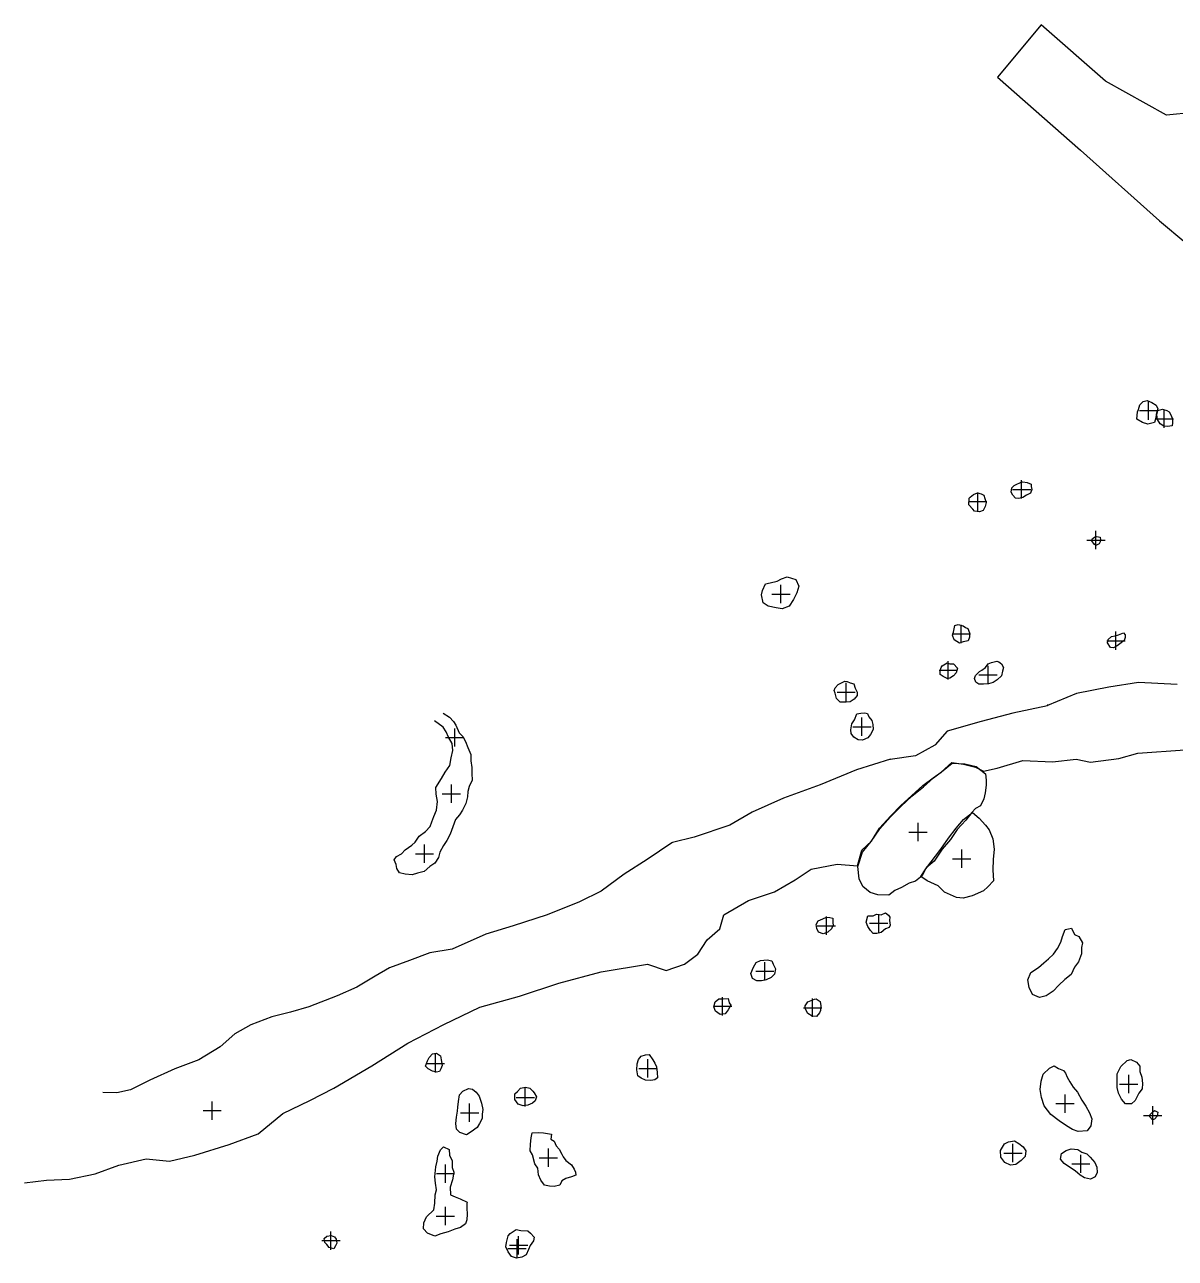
# Model space of a CAD drawing. Header units: metres. Extents: x 4462694 to 4462795, y 5794005 to 5794153.
# Drawn here: x 4462702.46 to 4462733.94, y 5794035.81 to 5794069.56 of the extents above; entities that cross this region are included whole.
import ezdxf

# ---------------------------------------------------------------- set-up
doc = ezdxf.new("R2010")
doc.units = ezdxf.units.M
doc.header["$PDMODE"] = 2
doc.header["$PDSIZE"] = 0.25
doc.layers.add('Befunde Pl.1', color=7, linetype='Continuous')
doc.layers.add('Kabelschacht', color=150, linetype='Continuous')

msp = doc.modelspace()

# ---------------------------------------------------------------- linework, layer by layer
at = {"layer": 'Befunde Pl.1'}
for points in [[(4462733.294, 5794059.224, 52.24), (4462733.414, 5794059.15, 52.242), (4462733.458, 5794059.048, 52.267), (4462733.408, 5794058.889, 52.276), (4462733.407, 5794058.802, 52.277), (4462733.363, 5794058.674, 52.285), (4462733.184, 5794058.624, 52.263), (4462733.034, 5794058.67, 52.265), (4462732.887, 5794058.76, 52.266), (4462732.905, 5794058.963, 52.263), (4462732.927, 5794059.033, 52.253), (4462732.961, 5794059.154, 52.239), (4462733.056, 5794059.25, 52.238), (4462733.169, 5794059.272, 52.232)], [(4462733.581, 5794059.034, 52.246), (4462733.703, 5794059.004, 52.233), (4462733.764, 5794058.966, 52.233), (4462733.825, 5794058.862, 52.245), (4462733.859, 5794058.763, 52.256), (4462733.858, 5794058.66, 52.256), (4462733.852, 5794058.583, 52.256), (4462733.719, 5794058.561, 52.259), (4462733.619, 5794058.569, 52.267), (4462733.524, 5794058.633, 52.28), (4462733.448, 5794058.759, 52.266), (4462733.434, 5794058.883, 52.254), (4462733.46, 5794058.998, 52.253)], [(4462728.7, 5794056.685, 52.318), (4462728.727, 5794056.593, 52.332), (4462728.764, 5794056.485, 52.327), (4462728.734, 5794056.372, 52.342), (4462728.678, 5794056.27, 52.319), (4462728.575, 5794056.228, 52.314), (4462728.442, 5794056.251, 52.318), (4462728.401, 5794056.306, 52.308), (4462728.29, 5794056.417, 52.299), (4462728.298, 5794056.606, 52.296), (4462728.323, 5794056.63, 52.323), (4462728.417, 5794056.704, 52.326), (4462728.523, 5794056.746, 52.326), (4462728.626, 5794056.721, 52.331)], [(4462729.991, 5794056.922, 52.336), (4462730.008, 5794056.843, 52.349), (4462729.97, 5794056.74, 52.357), (4462729.862, 5794056.682, 52.358), (4462729.764, 5794056.62, 52.349), (4462729.657, 5794056.596, 52.351), (4462729.568, 5794056.6, 52.358), (4462729.489, 5794056.688, 52.358), (4462729.442, 5794056.771, 52.357), (4462729.465, 5794056.886, 52.356), (4462729.523, 5794056.947, 52.353), (4462729.582, 5794056.98, 52.352), (4462729.703, 5794057.029, 52.343), (4462729.764, 5794057.052, 52.342), (4462729.883, 5794057.029, 52.345), (4462729.99, 5794056.984, 52.338)], [(4462731.876, 5794055.537, 52.381), (4462731.888, 5794055.467, 52.383), (4462731.882, 5794055.412, 52.379), (4462731.849, 5794055.359, 52.379), (4462731.757, 5794055.312, 52.391), (4462731.718, 5794055.345, 52.392), (4462731.649, 5794055.439, 52.385), (4462731.67, 5794055.5, 52.384), (4462731.739, 5794055.544, 52.39), (4462731.791, 5794055.559, 52.393)], [(4462723.553, 5794054.377, 52.372), (4462723.634, 5794054.201, 52.366), (4462723.583, 5794054.011, 52.363), (4462723.491, 5794053.829, 52.38), (4462723.373, 5794053.653, 52.384), (4462723.182, 5794053.577, 52.397), (4462723.015, 5794053.605, 52.422), (4462722.8, 5794053.647, 52.394), (4462722.663, 5794053.741, 52.403), (4462722.618, 5794053.962, 52.402), (4462722.647, 5794054.078, 52.396), (4462722.728, 5794054.256, 52.354), (4462722.848, 5794054.288, 52.371), (4462723.047, 5794054.332, 52.363), (4462723.162, 5794054.399, 52.358), (4462723.317, 5794054.456, 52.374), (4462723.436, 5794054.416, 52.385)], [(4462728.26, 5794053.036, 52.422), (4462728.304, 5794052.92, 52.43), (4462728.309, 5794052.804, 52.422), (4462728.27, 5794052.704, 52.425), (4462728.131, 5794052.671, 52.412), (4462728.034, 5794052.638, 52.417), (4462727.89, 5794052.73, 52.412), (4462727.841, 5794052.855, 52.405), (4462727.865, 5794052.937, 52.409), (4462727.903, 5794053.119, 52.416), (4462727.994, 5794053.148, 52.416), (4462728.131, 5794053.112, 52.416), (4462728.192, 5794053.065, 52.436)], [(4462732.563, 5794052.862, 52.448), (4462732.562, 5794052.794, 52.427), (4462732.535, 5794052.714, 52.429), (4462732.422, 5794052.619, 52.434), (4462732.345, 5794052.564, 52.436), (4462732.242, 5794052.514, 52.443), (4462732.159, 5794052.521, 52.448), (4462732.079, 5794052.648, 52.435), (4462732.096, 5794052.734, 52.436), (4462732.187, 5794052.819, 52.443), (4462732.286, 5794052.842, 52.431), (4462732.382, 5794052.868, 52.432), (4462732.519, 5794052.919, 52.446)], [(4462727.871, 5794052.073, 52.454), (4462727.976, 5794051.954, 52.462), (4462727.938, 5794051.829, 52.442), (4462727.867, 5794051.741, 52.449), (4462727.765, 5794051.681, 52.447), (4462727.698, 5794051.675, 52.438), (4462727.589, 5794051.722, 52.445), (4462727.499, 5794051.782, 52.442), (4462727.507, 5794051.88, 52.433), (4462727.532, 5794051.971, 52.44), (4462727.56, 5794052.018, 52.444), (4462727.695, 5794052.1, 52.444), (4462727.764, 5794052.07, 52.454)], [(4462729.179, 5794052.069, 52.424), (4462729.234, 5794051.974, 52.44), (4462729.207, 5794051.874, 52.438), (4462729.178, 5794051.744, 52.441), (4462729.065, 5794051.634, 52.448), (4462728.95, 5794051.557, 52.446), (4462728.823, 5794051.525, 52.447), (4462728.687, 5794051.515, 52.453), (4462728.565, 5794051.514, 52.454), (4462728.478, 5794051.567, 52.453), (4462728.445, 5794051.667, 52.449), (4462728.474, 5794051.752, 52.461), (4462728.578, 5794051.861, 52.456), (4462728.646, 5794051.901, 52.444), (4462728.741, 5794051.975, 52.445), (4462728.819, 5794052.074, 52.428), (4462728.904, 5794052.107, 52.427), (4462729.051, 5794052.145, 52.424), (4462729.107, 5794052.124, 52.427)], [(4462725.138, 5794051.527, 52.428), (4462725.179, 5794051.405, 52.423), (4462725.236, 5794051.295, 52.428), (4462725.23, 5794051.205, 52.442), (4462725.146, 5794051.106, 52.448), (4462725.041, 5794051.029, 52.451), (4462724.929, 5794051.027, 52.451), (4462724.769, 5794051.02, 52.455), (4462724.671, 5794051.124, 52.451), (4462724.627, 5794051.27, 52.444), (4462724.606, 5794051.344, 52.453), (4462724.629, 5794051.412, 52.45), (4462724.712, 5794051.51, 52.45), (4462724.789, 5794051.542, 52.446), (4462724.897, 5794051.599, 52.42), (4462724.963, 5794051.593, 52.428), (4462725.039, 5794051.553, 52.441)], [(4462725.518, 5794050.714, 52.459), (4462725.543, 5794050.642, 52.469), (4462725.555, 5794050.626, 52.469), (4462725.636, 5794050.523, 52.476), (4462725.658, 5794050.414, 52.483), (4462725.674, 5794050.277, 52.496), (4462725.6, 5794050.142, 52.492), (4462725.524, 5794050.044, 52.497), (4462725.376, 5794049.984, 52.51), (4462725.258, 5794049.995, 52.51), (4462725.137, 5794050.065, 52.509), (4462725.064, 5794050.167, 52.492), (4462725.059, 5794050.267, 52.481), (4462725.09, 5794050.429, 52.459), (4462725.158, 5794050.544, 52.472), (4462725.22, 5794050.702, 52.454), (4462725.335, 5794050.721, 52.469), (4462725.439, 5794050.735, 52.465)], [(4462728.747, 5794049.065, 52.454), (4462728.763, 5794048.892, 52.474), (4462728.763, 5794048.756, 52.482), (4462728.73, 5794048.548, 52.484), (4462728.693, 5794048.379, 52.452), (4462728.602, 5794048.19, 52.447), (4462728.47, 5794048.111, 52.464), (4462728.372, 5794048.009, 52.488), (4462728.203, 5794047.793, 52.507), (4462727.972, 5794047.542, 52.529), (4462727.783, 5794047.263, 52.545), (4462727.559, 5794047.005, 52.529), (4462727.343, 5794046.67, 52.526), (4462727.122, 5794046.492, 52.538), (4462727.012, 5794046.271, 52.496), (4462726.831, 5794046.129, 52.555), (4462726.652, 5794046.069, 52.548), (4462726.441, 5794045.958, 52.558), (4462726.259, 5794045.876, 52.564), (4462726.103, 5794045.74, 52.567), (4462725.801, 5794045.749, 52.581), (4462725.59, 5794045.813, 52.581), (4462725.388, 5794045.986, 52.567), (4462725.29, 5794046.193, 52.548), (4462725.255, 5794046.53, 52.551), (4462725.378, 5794046.923, 52.557), (4462725.616, 5794047.213, 52.547), (4462725.856, 5794047.563, 52.526), (4462726.143, 5794047.891, 52.52), (4462726.439, 5794048.175, 52.503), (4462726.728, 5794048.452, 52.51), (4462727.049, 5794048.709, 52.483), (4462727.32, 5794048.954, 52.442), (4462727.538, 5794049.116, 52.474), (4462727.827, 5794049.354, 52.458), (4462728.18, 5794049.335, 52.461), (4462728.485, 5794049.265, 52.444)], [(4462728.387, 5794048.01, 52.52), (4462728.567, 5794047.853, 52.519), (4462728.741, 5794047.656, 52.514), (4462728.841, 5794047.532, 52.523), (4462728.941, 5794047.287, 52.511), (4462728.984, 5794047.004, 52.545), (4462728.957, 5794046.718, 52.554), (4462728.944, 5794046.439, 52.574), (4462728.96, 5794046.141, 52.593), (4462728.806, 5794045.974, 52.578), (4462728.687, 5794045.86, 52.587), (4462728.382, 5794045.727, 52.584), (4462728.136, 5794045.662, 52.588), (4462727.952, 5794045.678, 52.577), (4462727.621, 5794045.831, 52.572), (4462727.449, 5794045.999, 52.566), (4462727.148, 5794046.135, 52.579), (4462726.972, 5794046.258, 52.53), (4462727.112, 5794046.464, 52.575), (4462727.524, 5794047.005, 52.561), (4462727.735, 5794047.301, 52.583), (4462727.943, 5794047.575, 52.565), (4462728.14, 5794047.816, 52.542)], [(4462726.123, 5794045.141, 52.553), (4462726.116, 5794045.055, 52.546), (4462726.135, 5794044.925, 52.556), (4462726.105, 5794044.857, 52.56), (4462726.008, 5794044.823, 52.553), (4462725.893, 5794044.725, 52.554), (4462725.77, 5794044.695, 52.544), (4462725.671, 5794044.7, 52.549), (4462725.6, 5794044.779, 52.557), (4462725.525, 5794044.888, 52.561), (4462725.48, 5794045.005, 52.559), (4462725.528, 5794045.175, 52.555), (4462725.674, 5794045.175, 52.556), (4462725.757, 5794045.226, 52.558), (4462725.888, 5794045.209, 52.57), (4462726.012, 5794045.26, 52.551), (4462726.087, 5794045.2, 52.557)], [(4462724.565, 5794045.114, 52.552), (4462724.567, 5794044.992, 52.559), (4462724.574, 5794044.924, 52.544), (4462724.532, 5794044.822, 52.548), (4462724.431, 5794044.735, 52.558), (4462724.303, 5794044.685, 52.569), (4462724.176, 5794044.735, 52.564), (4462724.131, 5794044.833, 52.565), (4462724.11, 5794044.94, 52.562), (4462724.162, 5794045.044, 52.572), (4462724.289, 5794045.101, 52.572), (4462724.393, 5794045.143, 52.565), (4462724.482, 5794045.132, 52.565)], [(4462731.097, 5794044.845, 52.523), (4462731.176, 5794044.673, 52.539), (4462731.296, 5794044.61, 52.535), (4462731.393, 5794044.44, 52.503), (4462731.366, 5794044.311, 52.509), (4462731.366, 5794044.144, 52.51), (4462731.284, 5794043.92, 52.516), (4462731.181, 5794043.771, 52.52), (4462731.083, 5794043.577, 52.531), (4462730.911, 5794043.434, 52.545), (4462730.746, 5794043.286, 52.55), (4462730.59, 5794043.118, 52.587), (4462730.401, 5794042.991, 52.584), (4462730.224, 5794042.949, 52.603), (4462730.03, 5794043.026, 52.588), (4462729.938, 5794043.215, 52.585), (4462729.902, 5794043.432, 52.586), (4462729.98, 5794043.631, 52.576), (4462730.19, 5794043.765, 52.587), (4462730.338, 5794043.892, 52.541), (4462730.463, 5794044, 52.534), (4462730.6, 5794044.132, 52.519), (4462730.715, 5794044.284, 52.553), (4462730.803, 5794044.463, 52.559), (4462730.852, 5794044.615, 52.553), (4462730.921, 5794044.801, 52.547), (4462731.01, 5794044.825, 52.536)], [(4462722.897, 5794043.949, 52.582), (4462722.936, 5794043.855, 52.588), (4462723.001, 5794043.731, 52.588), (4462722.974, 5794043.581, 52.569), (4462722.877, 5794043.488, 52.58), (4462722.74, 5794043.429, 52.581), (4462722.615, 5794043.4, 52.582), (4462722.486, 5794043.4, 52.591), (4462722.372, 5794043.467, 52.608), (4462722.328, 5794043.603, 52.609), (4462722.396, 5794043.775, 52.606), (4462722.471, 5794043.901, 52.591), (4462722.586, 5794043.956, 52.585), (4462722.772, 5794043.975, 52.583)], [(4462721.702, 5794042.922, 52.63), (4462721.729, 5794042.8, 52.6), (4462721.772, 5794042.732, 52.589), (4462721.702, 5794042.606, 52.599), (4462721.617, 5794042.501, 52.599), (4462721.488, 5794042.482, 52.594), (4462721.36, 5794042.568, 52.616), (4462721.312, 5794042.686, 52.605), (4462721.344, 5794042.826, 52.623), (4462721.451, 5794042.911, 52.626), (4462721.563, 5794042.911, 52.62)], [(4462724.113, 5794042.912, 52.575), (4462724.217, 5794042.837, 52.581), (4462724.236, 5794042.717, 52.581), (4462724.229, 5794042.591, 52.58), (4462724.198, 5794042.529, 52.581), (4462724.121, 5794042.429, 52.579), (4462723.998, 5794042.432, 52.591), (4462723.879, 5794042.512, 52.606), (4462723.818, 5794042.622, 52.6), (4462723.81, 5794042.715, 52.611), (4462723.879, 5794042.823, 52.59), (4462723.971, 5794042.865, 52.579), (4462724.065, 5794042.9, 52.59)], [(4462713.721, 5794041.419, 52.643), (4462713.83, 5794041.35, 52.645), (4462713.852, 5794041.241, 52.641), (4462713.882, 5794041.085, 52.651), (4462713.843, 5794040.994, 52.657), (4462713.81, 5794040.924, 52.656), (4462713.727, 5794040.902, 52.651), (4462713.613, 5794040.93, 52.639), (4462713.493, 5794040.993, 52.644), (4462713.428, 5794041.071, 52.649), (4462713.476, 5794041.215, 52.642), (4462713.524, 5794041.305, 52.647), (4462713.617, 5794041.407, 52.639)], [(4462719.538, 5794041.383, 52.643), (4462719.646, 5794041.242, 52.648), (4462719.7, 5794041.146, 52.655), (4462719.739, 5794041.051, 52.648), (4462719.763, 5794040.898, 52.656), (4462719.774, 5794040.749, 52.663), (4462719.701, 5794040.69, 52.668), (4462719.592, 5794040.678, 52.668), (4462719.445, 5794040.684, 52.67), (4462719.325, 5794040.735, 52.673), (4462719.229, 5794040.802, 52.663), (4462719.205, 5794040.965, 52.675), (4462719.218, 5794041.127, 52.658), (4462719.253, 5794041.247, 52.637), (4462719.326, 5794041.339, 52.628), (4462719.44, 5794041.376, 52.637)], [(4462732.719, 5794041.249, 52.487), (4462732.873, 5794041.177, 52.497), (4462732.964, 5794041.067, 52.479), (4462732.961, 5794040.919, 52.465), (4462733.016, 5794040.766, 52.482), (4462733.035, 5794040.592, 52.491), (4462733.03, 5794040.444, 52.488), (4462732.941, 5794040.324, 52.512), (4462732.837, 5794040.124, 52.509), (4462732.735, 5794040.04, 52.525), (4462732.572, 5794040.036, 52.524), (4462732.46, 5794040.161, 52.537), (4462732.384, 5794040.332, 52.537), (4462732.348, 5794040.485, 52.531), (4462732.347, 5794040.642, 52.519), (4462732.344, 5794040.854, 52.52), (4462732.444, 5794041.057, 52.527), (4462732.623, 5794041.223, 52.512)], [(4462730.979, 5794040.765, 52.53), (4462731.048, 5794040.639, 52.531), (4462731.142, 5794040.489, 52.532), (4462731.256, 5794040.354, 52.541), (4462731.374, 5794040.138, 52.531), (4462731.49, 5794039.976, 52.54), (4462731.585, 5794039.793, 52.534), (4462731.648, 5794039.627, 52.52), (4462731.622, 5794039.438, 52.535), (4462731.528, 5794039.298, 52.545), (4462731.282, 5794039.281, 52.514), (4462731.126, 5794039.339, 52.528), (4462730.961, 5794039.433, 52.542), (4462730.756, 5794039.569, 52.519), (4462730.528, 5794039.749, 52.521), (4462730.348, 5794039.981, 52.507), (4462730.274, 5794040.206, 52.533), (4462730.238, 5794040.427, 52.537), (4462730.266, 5794040.653, 52.533), (4462730.324, 5794040.845, 52.526), (4462730.495, 5794041.008, 52.525), (4462730.62, 5794041.073, 52.534), (4462730.743, 5794041.003, 52.536), (4462730.876, 5794040.951, 52.509), (4462730.928, 5794040.874, 52.524)], [(4462714.602, 5794040.454, 52.605), (4462714.707, 5794040.435, 52.62), (4462714.814, 5794040.355, 52.637), (4462714.888, 5794040.244, 52.62), (4462714.958, 5794040.054, 52.652), (4462714.992, 5794039.882, 52.656), (4462714.974, 5794039.754, 52.65), (4462714.978, 5794039.633, 52.671), (4462714.905, 5794039.497, 52.675), (4462714.834, 5794039.387, 52.666), (4462714.672, 5794039.27, 52.661), (4462714.541, 5794039.187, 52.676), (4462714.363, 5794039.255, 52.673), (4462714.271, 5794039.342, 52.654), (4462714.254, 5794039.502, 52.618), (4462714.272, 5794039.672, 52.631), (4462714.302, 5794039.835, 52.618), (4462714.308, 5794039.946, 52.63), (4462714.326, 5794040.102, 52.617), (4462714.351, 5794040.287, 52.625), (4462714.441, 5794040.38, 52.627)], [(4462716.277, 5794040.468, 52.618), (4462716.361, 5794040.38, 52.629), (4462716.397, 5794040.339, 52.646), (4462716.456, 5794040.231, 52.665), (4462716.42, 5794040.119, 52.661), (4462716.351, 5794040.054, 52.651), (4462716.22, 5794039.996, 52.642), (4462716.092, 5794039.982, 52.657), (4462715.956, 5794040.024, 52.668), (4462715.87, 5794040.152, 52.661), (4462715.869, 5794040.306, 52.633), (4462715.94, 5794040.378, 52.623), (4462716.021, 5794040.463, 52.642), (4462716.157, 5794040.493, 52.631)], [(4462733.46, 5794039.805, 52.488), (4462733.439, 5794039.697, 52.491), (4462733.368, 5794039.613, 52.48), (4462733.314, 5794039.597, 52.5), (4462733.237, 5794039.685, 52.498), (4462733.248, 5794039.741, 52.505), (4462733.303, 5794039.799, 52.498), (4462733.366, 5794039.851, 52.488)], [(4462716.875, 5794039.21, 52.677), (4462716.856, 5794039.071, 52.682), (4462716.942, 5794039.02, 52.685), (4462716.996, 5794038.888, 52.693), (4462717.081, 5794038.797, 52.678), (4462717.157, 5794038.663, 52.691), (4462717.191, 5794038.591, 52.673), (4462717.267, 5794038.484, 52.695), (4462717.414, 5794038.365, 52.677), (4462717.495, 5794038.249, 52.691), (4462717.531, 5794038.169, 52.698), (4462717.534, 5794038.088, 52.696), (4462717.415, 5794038.044, 52.688), (4462717.267, 5794037.993, 52.684), (4462717.157, 5794037.928, 52.688), (4462717.095, 5794037.813, 52.691), (4462716.943, 5794037.775, 52.694), (4462716.82, 5794037.781, 52.702), (4462716.675, 5794037.808, 52.703), (4462716.578, 5794037.946, 52.702), (4462716.516, 5794038.094, 52.699), (4462716.497, 5794038.279, 52.688), (4462716.411, 5794038.397, 52.691), (4462716.351, 5794038.639, 52.686), (4462716.288, 5794038.755, 52.694), (4462716.298, 5794038.938, 52.689), (4462716.317, 5794039.105, 52.692), (4462716.345, 5794039.24, 52.672), (4462716.505, 5794039.254, 52.676), (4462716.656, 5794039.244, 52.694)], [(4462714.555, 5794037.313, 52.793), (4462714.558, 5794037.179, 52.828), (4462714.565, 5794037.019, 52.831), (4462714.55, 5794036.866, 52.834), (4462714.519, 5794036.75, 52.838), (4462714.38, 5794036.65, 52.86), (4462714.224, 5794036.613, 52.868), (4462714.045, 5794036.534, 52.844), (4462713.845, 5794036.479, 52.849), (4462713.677, 5794036.413, 52.822), (4462713.479, 5794036.501, 52.823), (4462713.365, 5794036.622, 52.837), (4462713.381, 5794036.783, 52.834), (4462713.448, 5794036.944, 52.844), (4462713.648, 5794037.134, 52.818), (4462713.682, 5794037.322, 52.811), (4462713.692, 5794037.546, 52.803), (4462713.726, 5794037.683, 52.808), (4462713.695, 5794037.865, 52.802), (4462713.682, 5794038.038, 52.79), (4462713.704, 5794038.311, 52.795), (4462713.742, 5794038.466, 52.768), (4462713.76, 5794038.603, 52.754), (4462713.835, 5794038.778, 52.736), (4462713.916, 5794038.862, 52.715), (4462714.068, 5794038.788, 52.698), (4462714.077, 5794038.635, 52.711), (4462714.149, 5794038.474, 52.737), (4462714.157, 5794038.295, 52.757), (4462714.198, 5794038.164, 52.767), (4462714.163, 5794037.955, 52.784), (4462714.102, 5794037.755, 52.804), (4462714.111, 5794037.549, 52.805), (4462714.232, 5794037.492, 52.821), (4462714.372, 5794037.437, 52.824), (4462714.566, 5794037.344, 52.794)], [(4462729.532, 5794039.028, 52.525), (4462729.657, 5794038.948, 52.541), (4462729.771, 5794038.859, 52.539), (4462729.851, 5794038.751, 52.536), (4462729.832, 5794038.598, 52.563), (4462729.723, 5794038.487, 52.562), (4462729.573, 5794038.374, 52.567), (4462729.424, 5794038.36, 52.557), (4462729.274, 5794038.433, 52.556), (4462729.161, 5794038.578, 52.544), (4462729.156, 5794038.757, 52.549), (4462729.264, 5794038.943, 52.54), (4462729.369, 5794038.993, 52.499)], [(4462730.951, 5794038.763, 52.51), (4462731.087, 5794038.802, 52.508), (4462731.265, 5794038.787, 52.536), (4462731.381, 5794038.718, 52.547), (4462731.517, 5794038.667, 52.539), (4462731.603, 5794038.577, 52.505), (4462731.731, 5794038.43, 52.518), (4462731.793, 5794038.302, 52.511), (4462731.802, 5794038.158, 52.498), (4462731.742, 5794038.037, 52.508), (4462731.613, 5794037.977, 52.507), (4462731.451, 5794038.009, 52.495), (4462731.329, 5794038.084, 52.495), (4462731.196, 5794038.203, 52.515), (4462731.043, 5794038.308, 52.504), (4462730.898, 5794038.401, 52.531), (4462730.795, 5794038.523, 52.53), (4462730.82, 5794038.675, 52.539)], [(4462716.219, 5794036.566, 52.788), (4462716.3, 5794036.498, 52.797), (4462716.396, 5794036.392, 52.805), (4462716.381, 5794036.292, 52.808), (4462716.291, 5794036.163, 52.798), (4462716.237, 5794036.053, 52.79), (4462716.175, 5794035.909, 52.813), (4462716.057, 5794035.844, 52.815), (4462715.915, 5794035.811, 52.824), (4462715.776, 5794035.859, 52.82), (4462715.684, 5794035.991, 52.814), (4462715.62, 5794036.125, 52.773), (4462715.643, 5794036.247, 52.787), (4462715.681, 5794036.422, 52.784), (4462715.742, 5794036.487, 52.775), (4462715.901, 5794036.595, 52.786), (4462716.03, 5794036.57, 52.788)], [(4462710.933, 5794036.398, 52.746), (4462710.977, 5794036.337, 52.747), (4462711, 5794036.226, 52.739), (4462710.965, 5794036.152, 52.753), (4462710.915, 5794036.067, 52.746), (4462710.792, 5794036.108, 52.755), (4462710.726, 5794036.191, 52.76), (4462710.67, 5794036.248, 52.758), (4462710.652, 5794036.354, 52.746), (4462710.721, 5794036.416, 52.753), (4462710.841, 5794036.434, 52.749)]]:
    msp.add_polyline3d(points, close=True, dxfattribs=at)
for points in [[(4462733.987, 5794051.505, 52.46), (4462732.926, 5794051.565, 52.474), (4462732.121, 5794051.432, 52.471), (4462731.234, 5794051.264, 52.452), (4462730.442, 5794050.93, 52.5), (4462730.448, 5794050.958, 52.495), (4462730.435, 5794050.927, 52.498), (4462729.488, 5794050.719, 52.496), (4462728.622, 5794050.493, 52.499), (4462727.693, 5794050.229, 52.499), (4462727.364, 5794049.853, 52.526), (4462727.359, 5794049.848, 52.53), (4462726.831, 5794049.558, 52.532), (4462726.824, 5794049.557, 52.532), (4462726.132, 5794049.454, 52.513), (4462726.146, 5794049.467, 52.515), (4462725.21, 5794049.177, 52.54), (4462724.216, 5794048.761, 52.555), (4462723.216, 5794048.399, 52.563), (4462722.359, 5794048.011, 52.539), (4462721.746, 5794047.66, 52.534), (4462720.776, 5794047.331, 52.563), (4462720.178, 5794047.186, 52.549), (4462720.165, 5794047.179, 52.549), (4462719.489, 5794046.718, 52.54), (4462718.857, 5794046.318, 52.549), (4462718.23, 5794045.858, 52.565), (4462717.641, 5794045.563, 52.577), (4462716.748, 5794045.207, 52.6), (4462715.82, 5794044.904, 52.631), (4462715.073, 5794044.678, 52.622), (4462714.151, 5794044.265, 52.623), (4462713.54, 5794044.17, 52.647), (4462712.987, 5794043.954, 52.635), (4462712.44, 5794043.754, 52.638), (4462712.047, 5794043.533, 52.632), (4462711.549, 5794043.226, 52.64), (4462711.007, 5794042.988, 52.623), (4462710.233, 5794042.692, 52.624), (4462709.735, 5794042.543, 52.644), (4462709.217, 5794042.412, 52.656), (4462708.645, 5794042.202, 52.659), (4462708.209, 5794041.95, 52.636), (4462707.805, 5794041.599, 52.639), (4462707.22, 5794041.242, 52.634), (4462706.567, 5794040.992, 52.621), (4462705.881, 5794040.681, 52.612), (4462705.358, 5794040.422, 52.631), (4462704.98, 5794040.335, 52.646), (4462704.593, 5794040.343, 52.609)], [(4462713.911, 5794050.722, 52.463), (4462714.083, 5794050.614, 52.46), (4462714.192, 5794050.497, 52.468), (4462714.258, 5794050.393, 52.473), (4462714.345, 5794050.185, 52.469), (4462714.441, 5794050.082, 52.469), (4462714.515, 5794049.951, 52.481), (4462714.583, 5794049.783, 52.482), (4462714.663, 5794049.588, 52.483), (4462714.668, 5794049.419, 52.493), (4462714.693, 5794049.235, 52.507), (4462714.694, 5794049.072, 52.506), (4462714.703, 5794048.886, 52.523), (4462714.614, 5794048.713, 52.518), (4462714.586, 5794048.578, 52.52), (4462714.576, 5794048.434, 52.532), (4462714.524, 5794048.256, 52.502), (4462714.435, 5794048.07, 52.526), (4462714.35, 5794047.942, 52.522), (4462714.248, 5794047.814, 52.52), (4462714.168, 5794047.611, 52.519), (4462714.102, 5794047.417, 52.525), (4462714.004, 5794047.24, 52.56), (4462713.918, 5794047.102, 52.542), (4462713.814, 5794046.919, 52.578), (4462713.78, 5794046.777, 52.584), (4462713.676, 5794046.623, 52.578), (4462713.543, 5794046.524, 52.583), (4462713.39, 5794046.392, 52.579), (4462713.207, 5794046.342, 52.568), (4462713.059, 5794046.301, 52.584), (4462712.869, 5794046.315, 52.589), (4462712.714, 5794046.359, 52.576), (4462712.644, 5794046.47, 52.579), (4462712.621, 5794046.581, 52.569), (4462712.564, 5794046.714, 52.508), (4462712.631, 5794046.805, 52.545), (4462712.771, 5794046.876, 52.542), (4462712.871, 5794046.98, 52.545), (4462713.047, 5794047.11, 52.562), (4462713.145, 5794047.196, 52.545), (4462713.247, 5794047.358, 52.545), (4462713.422, 5794047.487, 52.545), (4462713.548, 5794047.625, 52.541), (4462713.595, 5794047.754, 52.53), (4462713.652, 5794047.897, 52.508), (4462713.727, 5794048.065, 52.524), (4462713.751, 5794048.306, 52.521), (4462713.715, 5794048.508, 52.507), (4462713.703, 5794048.686, 52.521), (4462713.865, 5794048.933, 52.51), (4462713.961, 5794049.105, 52.506), (4462714.088, 5794049.289, 52.5), (4462714.128, 5794049.499, 52.488), (4462714.169, 5794049.7, 52.483), (4462714.151, 5794049.895, 52.467), (4462714.053, 5794050.062, 52.464), (4462713.99, 5794050.215, 52.473), (4462713.904, 5794050.336, 52.43), (4462713.671, 5794050.515, 52.458)], [(4462702.458, 5794037.877, 52.58), (4462703.052, 5794037.945, 52.603), (4462703.687, 5794037.976, 52.628), (4462704.387, 5794038.12, 52.642), (4462705.038, 5794038.357, 52.651), (4462705.784, 5794038.533, 52.665), (4462706.422, 5794038.468, 52.693), (4462707.11, 5794038.635, 52.692), (4462708.053, 5794038.923, 52.706), (4462708.845, 5794039.216, 52.702), (4462709.518, 5794039.773, 52.689), (4462710.263, 5794040.127, 52.695), (4462710.92, 5794040.469, 52.675), (4462711.96, 5794041.075, 52.688), (4462712.937, 5794041.695, 52.669), (4462713.924, 5794042.203, 52.669), (4462714.914, 5794042.68, 52.621), (4462715.991, 5794042.979, 52.59), (4462717.07, 5794043.336, 52.609), (4462718.23, 5794043.646, 52.606), (4462719.495, 5794043.856, 52.624), (4462720.009, 5794043.681, 52.669), (4462720.51, 5794043.857, 52.65), (4462720.876, 5794044.132, 52.652), (4462721.129, 5794044.526, 52.612), (4462721.477, 5794044.822, 52.609), (4462721.586, 5794045.211, 52.588), (4462722.257, 5794045.594, 52.61), (4462722.972, 5794045.838, 52.607), (4462723.535, 5794046.16, 52.598), (4462723.971, 5794046.453, 52.592), (4462724.684, 5794046.588, 52.574), (4462725.246, 5794046.548, 52.59), (4462725.358, 5794046.975, 52.59), (4462725.621, 5794047.217, 52.577), (4462725.84, 5794047.576, 52.559), (4462726.146, 5794047.909, 52.555), (4462726.424, 5794048.195, 52.549), (4462726.716, 5794048.465, 52.543), (4462727.032, 5794048.743, 52.521), (4462727.313, 5794048.957, 52.483), (4462727.533, 5794049.113, 52.511), (4462727.824, 5794049.373, 52.501), (4462728.142, 5794049.332, 52.495), (4462728.467, 5794049.242, 52.483), (4462728.69, 5794049.132, 52.49), (4462729.06, 5794049.214, 52.483), (4462729.767, 5794049.425, 52.503), (4462730.572, 5794049.396, 52.498), (4462731.226, 5794049.462, 52.494), (4462731.614, 5794049.386, 52.492), (4462732.391, 5794049.487, 52.487), (4462732.911, 5794049.626, 52.496), (4462734.196, 5794049.716, 52.5)]]:
    msp.add_polyline3d(points, dxfattribs=at)
for p in [(4462733.202, 5794059, 52.28), (4462733.633, 5794058.778, 52.272), (4462729.73, 5794056.842, 52.334), (4462728.533, 5794056.508, 52.325), (4462731.764, 5794055.456, 52.379), (4462723.146, 5794053.98, 52.403), (4462728.081, 5794052.891, 52.432), (4462732.313, 5794052.702, 52.451), (4462727.722, 5794051.895, 52.435), (4462728.814, 5794051.771, 52.45), (4462724.932, 5794051.298, 52.448), (4462725.362, 5794050.351, 52.479), (4462714.225, 5794050.057, 52.463), (4462714.132, 5794048.517, 52.535), (4462726.9, 5794047.469, 52.526), (4462713.397, 5794046.877, 52.599), (4462728.094, 5794046.741, 52.574), (4462724.39, 5794044.909, 52.546), (4462725.823, 5794044.974, 52.564), (4462722.706, 5794043.663, 52.601), (4462721.55, 5794042.706, 52.618), (4462724.014, 5794042.665, 52.608), (4462713.693, 5794041.141, 52.658), (4462719.506, 5794041.005, 52.671), (4462732.663, 5794040.576, 52.547), (4462716.153, 5794040.211, 52.659), (4462730.918, 5794040.044, 52.536), (4462707.587, 5794039.85, 52.672), (4462714.631, 5794039.793, 52.653), (4462733.317, 5794039.719, 52.503), (4462729.495, 5794038.689, 52.552), (4462716.785, 5794038.563, 52.723), (4462731.351, 5794038.396, 52.531), (4462713.971, 5794038.13, 52.784), (4462713.968, 5794036.965, 52.865), (4462710.838, 5794036.295, 52.753), (4462715.93, 5794036.084, 52.855), (4462715.97, 5794036.168, 52.834)]:
    msp.add_point(p, dxfattribs=at)
at = {"layer": 'Kabelschacht'}
msp.add_polyline3d([(4462734.437, 5794067.157, 52.576), (4462733.691, 5794067.081, 52.566), (4462732.029, 5794068.009, 52.387), (4462730.27, 5794069.555, 52.436), (4462729.071, 5794068.122, 52.462), (4462731.34, 5794066.118, 52.417), (4462733.507, 5794064.19, 52.6), (4462736.388, 5794061.786, 52.594)], dxfattribs=at)
msp.add_polyline3d([(4462734.437, 5794067.157, 52.576), (4462733.691, 5794067.081, 52.566), (4462732.029, 5794068.009, 52.387), (4462730.27, 5794069.555, 52.436), (4462729.071, 5794068.122, 52.462), (4462731.34, 5794066.118, 52.417), (4462733.507, 5794064.19, 52.6), (4462736.388, 5794061.786, 52.594)], dxfattribs=at)

doc.saveas('drawing.dxf')
